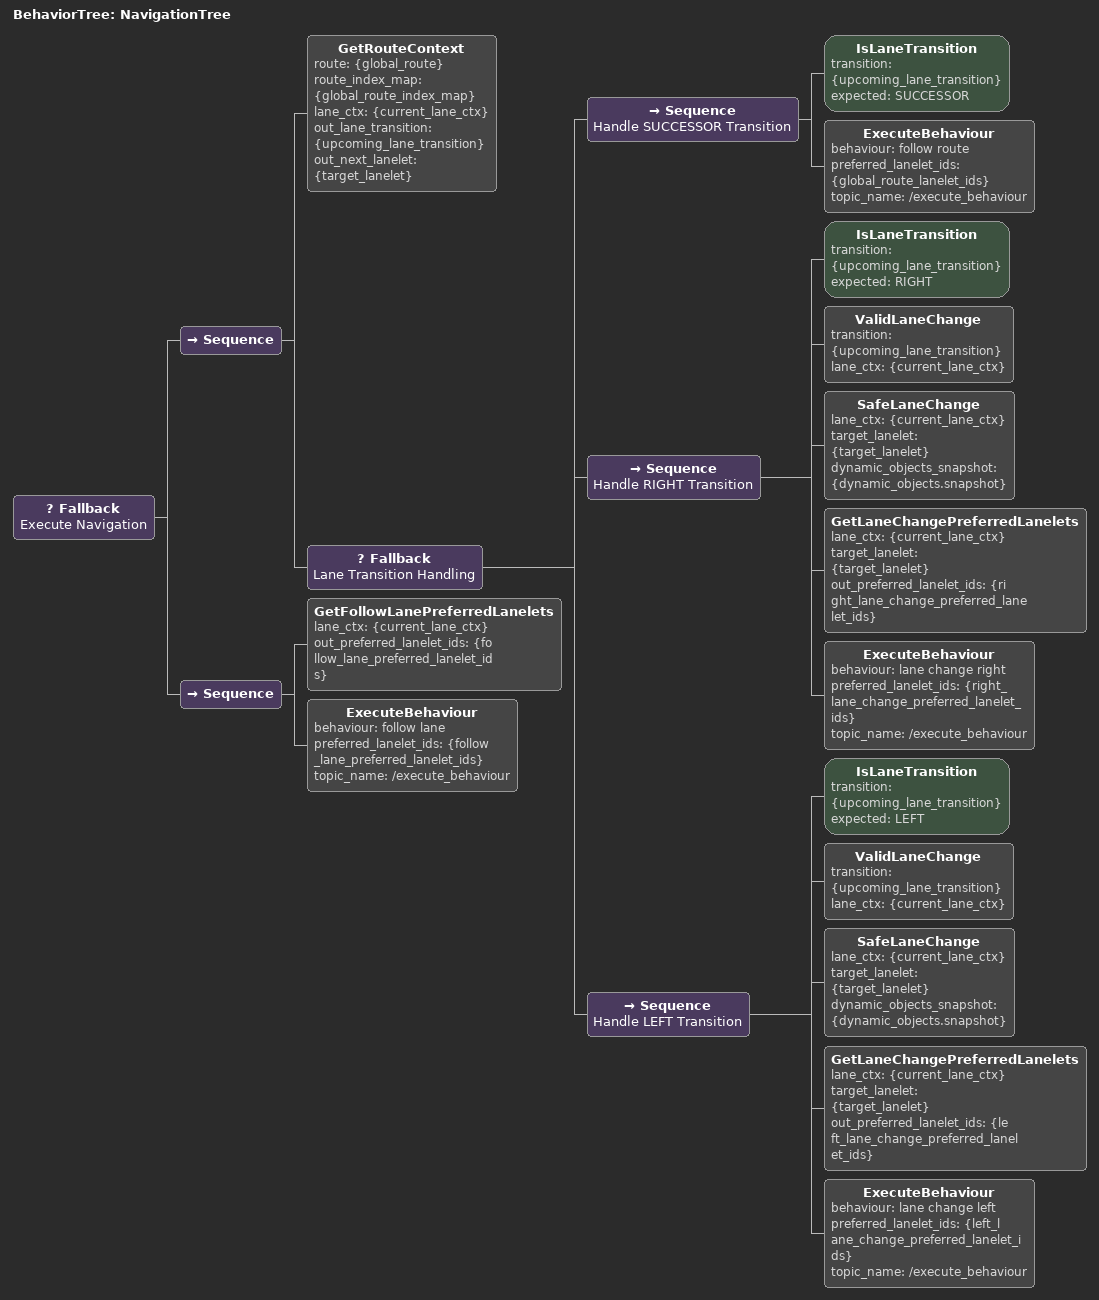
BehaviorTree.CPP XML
<root BTCPP_format="4" main_tree_to_execute="NavigationTree">
  <BehaviorTree ID="NavigationTree">
    <Fallback name="Execute Navigation">
      <Sequence>
        <GetRouteContext route="{global_route}" route_index_map="{global_route_index_map}"
          lane_ctx="{current_lane_ctx}" out_lane_transition="{upcoming_lane_transition}"
          out_next_lanelet="{target_lanelet}" />
        <Fallback name="Lane Transition Handling">
          <Sequence name="Handle SUCCESSOR Transition">
            <IsLaneTransition transition="{upcoming_lane_transition}" expected="SUCCESSOR" />
            <ExecuteBehaviour
              behaviour="follow route"
              preferred_lanelet_ids="{global_route_lanelet_ids}"
              topic_name="/execute_behaviour" />
          </Sequence>

          <Sequence name="Handle RIGHT Transition">
            <IsLaneTransition transition="{upcoming_lane_transition}" expected="RIGHT" />

            <!-- Is the lane change valid and safe? -->
            <ValidLaneChange
              transition="{upcoming_lane_transition}"
              lane_ctx="{current_lane_ctx}" />

            <!-- TODO(wato): Improve the safe lane change -->
            <SafeLaneChange
              lane_ctx="{current_lane_ctx}"
              target_lanelet="{target_lanelet}"
              dynamic_objects_snapshot="{dynamic_objects.snapshot}" />

            <!-- If the lane change is valid, build the preferred lanelet IDs for the lattice
              planner -->
            <GetLaneChangePreferredLanelets
              lane_ctx="{current_lane_ctx}"
              target_lanelet="{target_lanelet}"
              out_preferred_lanelet_ids="{right_lane_change_preferred_lanelet_ids}" />
            <ExecuteBehaviour
              behaviour="lane change right"
              preferred_lanelet_ids="{right_lane_change_preferred_lanelet_ids}"
              topic_name="/execute_behaviour" />
          </Sequence>

          <Sequence name="Handle LEFT Transition">
            <IsLaneTransition transition="{upcoming_lane_transition}" expected="LEFT" />

            <!-- Is the lane change valid and safe? -->
            <ValidLaneChange
              transition="{upcoming_lane_transition}"
              lane_ctx="{current_lane_ctx}" />

            <!-- TODO(wato): Improve the safe lane change -->
            <SafeLaneChange
              lane_ctx="{current_lane_ctx}"
              target_lanelet="{target_lanelet}"
              dynamic_objects_snapshot="{dynamic_objects.snapshot}" />

            <!-- If the lane change is valid, build the preferred lanelet IDs for the lattice
              planner -->
            <GetLaneChangePreferredLanelets
              lane_ctx="{current_lane_ctx}"
              target_lanelet="{target_lanelet}"
              out_preferred_lanelet_ids="{left_lane_change_preferred_lanelet_ids}" />
            <ExecuteBehaviour
              behaviour="lane change left"
              preferred_lanelet_ids="{left_lane_change_preferred_lanelet_ids}"
              topic_name="/execute_behaviour" />
          </Sequence>

        </Fallback>
      </Sequence>
      <Sequence>
        <GetFollowLanePreferredLanelets
          lane_ctx="{current_lane_ctx}"
          out_preferred_lanelet_ids="{follow_lane_preferred_lanelet_ids}" />
        <ExecuteBehaviour
          behaviour="follow lane"
          preferred_lanelet_ids="{follow_lane_preferred_lanelet_ids}"
          topic_name="/execute_behaviour" />
      </Sequence>
    </Fallback>
  </BehaviorTree>
</root>
